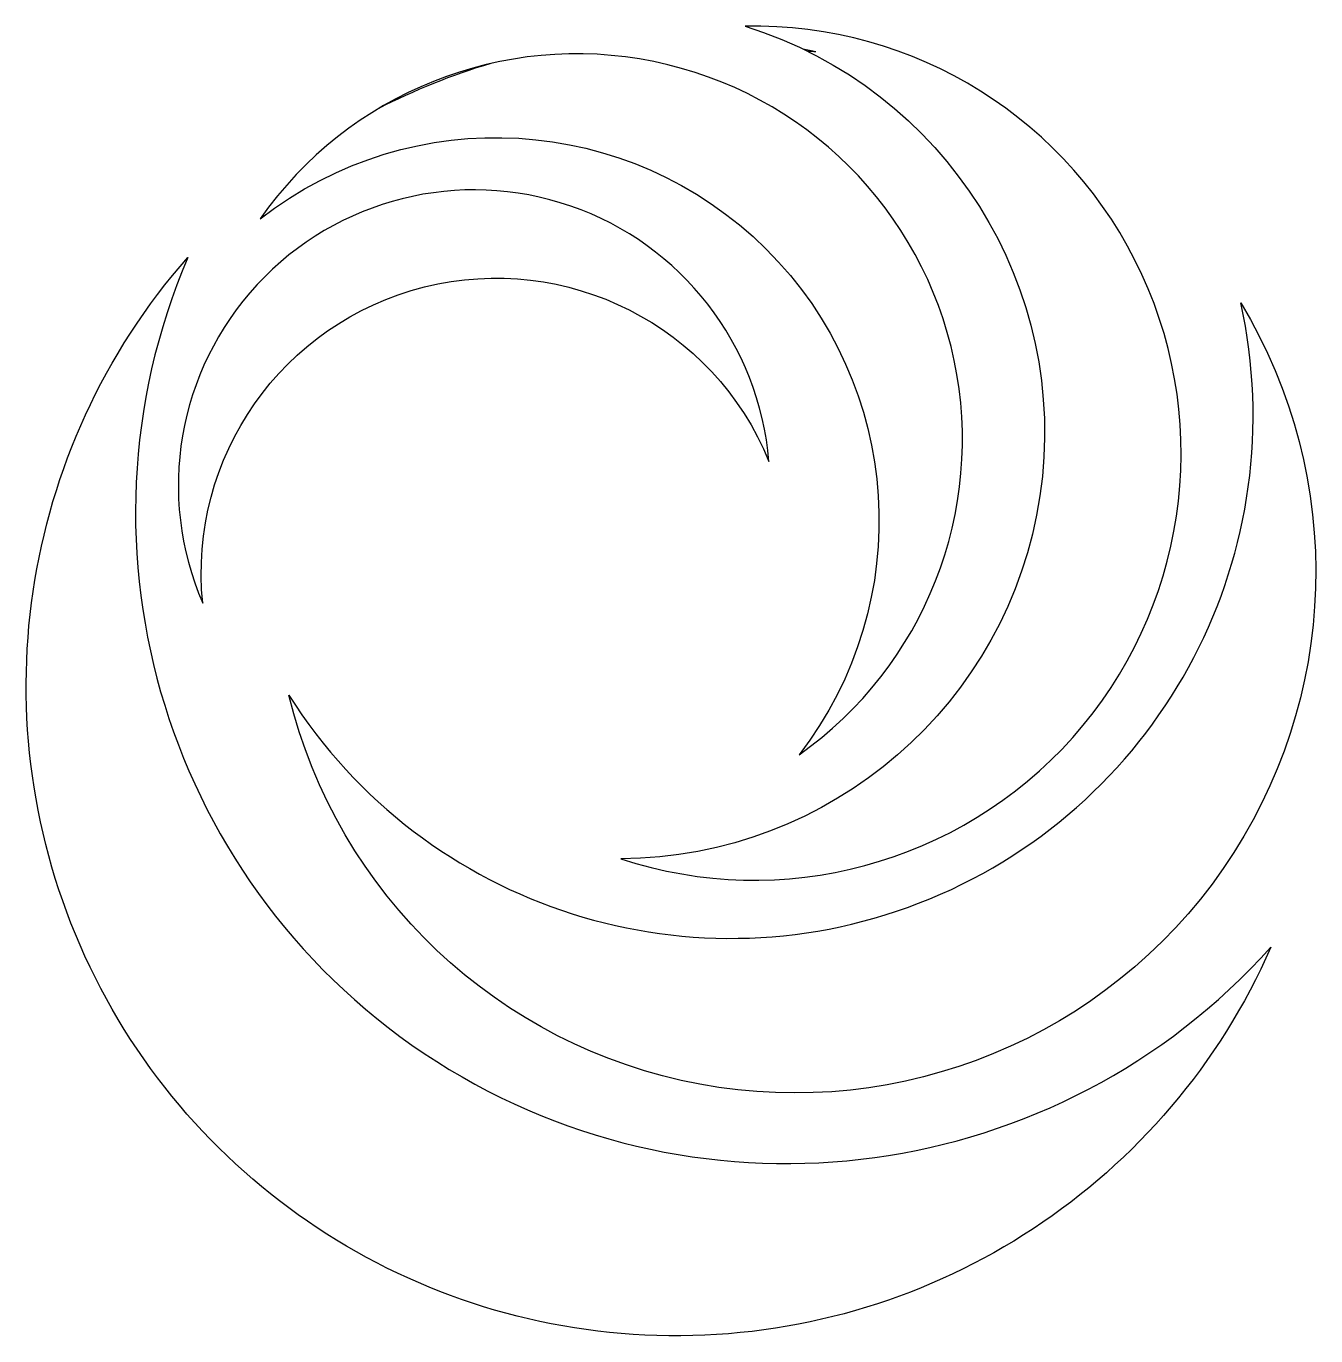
# Model space of a CAD drawing. Header units: millimetres. Extents: x -75.4 to -22.4, y -24.8 to 29.1.
import ezdxf

# ---------------------------------------------------------------- set-up
doc = ezdxf.new("R2010")
doc.units = ezdxf.units.MM
doc.layers.get('0').update_dxf_attribs({"linetype": 'CONTINUOUS'})

msp = doc.modelspace()

# ---------------------------------------------------------------- linework, layer by layer
for points in [[(-50.975, -5.149, 1.185656), (-45.865, 29.089, -0.857705)], [(-43.644, -0.871, 1.190812), (-65.802, 21.168, -0.882622)], [(-44.88, 11.194, 1.178462), (-68.165, 5.361, -0.866625)], [(-68.778, 19.586, 0.848253), (-24.243, -8.789, -1.166779)], [(-64.623, 1.579, 0.840273), (-25.479, 17.717, -1.165494)]]:
    msp.add_lwpolyline(points, format="xyb", close=True)
for centre, radius, start, end in [((-48.708, 1.95), 26.718, 77.5544, 78.7122), ((-43.81, 6.639), 21.419, 87.6962, 88.5596), ((-48.708, 1.95), 26.718, 106.5582, 117.2777)]:
    msp.add_arc(centre, radius, start, end)

doc.saveas('drawing.dxf')
